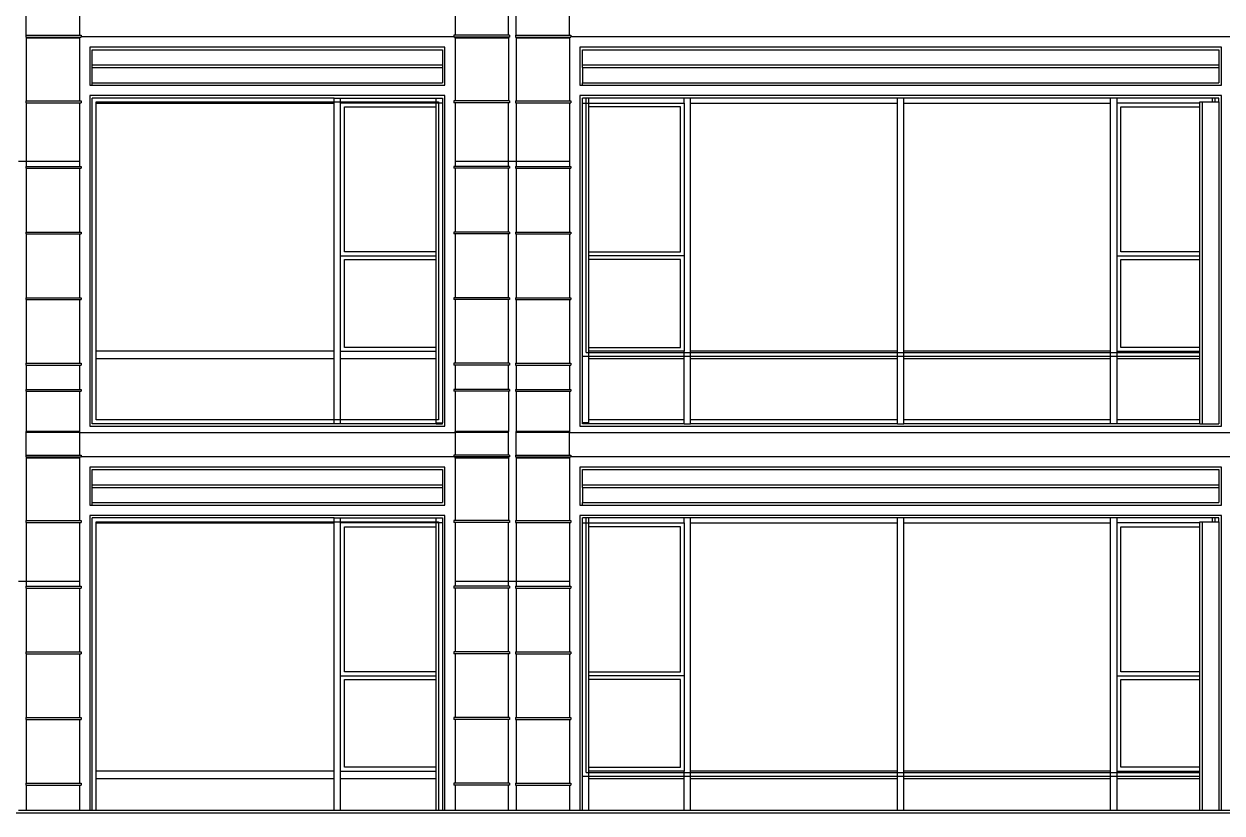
# Model space of a CAD drawing. Extents: x -311 to 61613, y 0 to 58400.
# Drawn here: x 43813 to 53225, y 7210 to 13412 of the extents above; entities that cross this region are included whole.
import ezdxf

# ---------------------------------------------------------------- set-up
doc = ezdxf.new("R2010")
doc.units = 0
doc.header["$LTSCALE"] = 1000
doc.header["$MEASUREMENT"] = 0
doc.layers.add('AD-AREA-OUTL', color=31, linetype='Continuous')

msp = doc.modelspace()

# ---------------------------------------------------------------- linework, layer by layer
at = {"layer": 'AD-AREA-OUTL', "color": 252}
for p, q in [((43829.8, 13324.2), (43829.8, 13500)), ((44250, 13500), (44250, 13324.2)), ((47199.9, 13500), (47199.9, 13324.2)), ((47619.7, 13324.2), (47619.7, 13500)), ((47679.7, 13324.2), (47679.7, 13500)), ((48099.9, 13324.2), (48099.9, 13500)), ((43826.7, 13324.2), (43829.8, 13324.2)), ((43826.7, 13324.2), (43826.7, 13309.2)), ((43826.7, 13309.2), (43829.8, 13309.2)), ((43829.8, 13324.2), (44250, 13324.2)), ((43829.8, 13309.2), (44239.8, 13309.2)), ((43829.8, 13309.2), (43829.8, 13300)), ((43829.8, 13300), (43829.8, 12808.4)), ((44239.8, 13300), (43829.8, 13300)), ((44239.8, 13309.2), (44239.8, 13300)), ((44239.8, 13309.2), (44250, 13309.2)), ((44250, 13300), (44239.8, 13300)), ((44250, 13324.2), (44262.4, 13324.2)), ((44250, 13309.2), (44262.4, 13309.2)), ((44250, 13300), (44250, 13309.2)), ((44250, 13300), (44250, 12808.4)), ((44262.4, 13324.2), (44262.4, 13310.1)), ((44262.4, 13310.1), (44262.4, 13309.2)), ((47189.7, 13310.1), (44262.4, 13310.1)), ((47189.7, 13324.2), (47189.7, 13310.1)), ((47199.9, 13324.2), (47189.7, 13324.2)), ((47189.7, 13310.1), (47189.7, 13309.2)), ((47199.9, 13309.2), (47189.7, 13309.2)), ((47619.7, 13324.2), (47199.9, 13324.2)), ((47209.8, 13309.2), (47199.9, 13309.2)), ((47199.9, 13300), (47199.9, 13309.2)), ((47209.8, 13300), (47199.9, 13300)), ((47199.9, 13300), (47199.9, 12808.4)), ((47619.7, 13309.2), (47209.8, 13309.2)), ((47209.8, 13309.2), (47209.8, 13300)), ((47619.7, 13300), (47209.8, 13300)), ((47627.5, 13324.2), (47619.7, 13324.2)), ((47627.5, 13309.2), (47619.7, 13309.2)), ((47619.7, 13309.2), (47619.7, 13300)), ((47619.7, 13300), (47619.7, 12808.4)), ((47627.5, 13324.2), (47627.5, 13309.2)), ((47674.4, 13324.2), (47679.7, 13324.2)), ((47674.4, 13324.2), (47674.4, 13309.2)), ((47674.4, 13309.2), (47679.7, 13309.2)), ((47679.7, 13324.2), (48099.9, 13324.2)), ((47679.7, 13309.2), (48090, 13309.2)), ((47679.7, 13309.2), (47679.7, 13300)), ((47679.7, 13300), (47679.7, 12808.4)), ((48090, 13300), (47679.7, 13300)), ((48090, 13309.2), (48090, 13300)), ((48090, 13309.2), (48099.9, 13309.2)), ((48099.9, 13300), (48090, 13300)), ((48099.9, 13324.2), (48109.8, 13324.2)), ((48099.9, 13309.2), (48109.8, 13309.2)), ((48099.9, 13300), (48099.9, 13309.2)), ((48099.9, 13300), (48099.9, 12808.4)), ((48109.8, 13324.2), (48109.8, 13310.1)), ((48109.8, 13310.1), (48109.8, 13309.2)), ((53299.8, 13310.1), (48109.8, 13310.1)), ((44329.7, 13230), (44329.7, 12930)), ((47119.9, 13230), (44329.7, 13230)), ((44349.8, 13090), (44349.8, 13210)), ((44349.8, 13210), (47099.8, 13210)), ((47099.8, 13210), (47099.8, 13090)), ((47119.9, 12930), (47119.9, 13230)), ((48180, 13230), (48180, 12930)), ((53219.8, 13230), (48180, 13230)), ((48199.7, 13090), (48199.7, 13210)), ((48199.7, 13210), (53200, 13210)), ((53200, 13210), (53200, 13090)), ((53219.8, 12930), (53219.8, 13230)), ((44349.8, 13070), (44349.8, 13090)), ((44349.8, 13090), (47099.8, 13090)), ((47099.8, 13090), (47099.8, 13070)), ((48199.7, 13070), (48199.7, 13090)), ((48199.7, 13090), (53200, 13090)), ((53200, 13090), (53200, 13070)), ((44349.8, 12950), (44349.8, 13070)), ((44349.8, 13070), (47099.8, 13070)), ((47099.8, 13070), (47099.8, 12950)), ((48199.7, 13070), (48199.7, 12950)), ((48199.7, 13070), (53200, 13070)), ((53200, 13070), (53200, 12950)), ((44329.7, 12930), (44349.8, 12930)), ((44349.8, 12950), (47099.8, 12950)), ((44349.8, 12930), (44349.8, 12950)), ((44349.8, 12930), (47119.9, 12930)), ((48180, 12930), (48199.7, 12930)), ((48199.7, 12950), (53200, 12950)), ((48199.7, 12930), (48199.7, 12950)), ((48199.7, 12930), (53219.8, 12930)), ((43826.7, 12808.4), (43829.8, 12808.4)), ((43826.7, 12808.4), (43826.7, 12793.4)), ((43829.8, 12808.4), (44250, 12808.4)), ((44250, 12808.4), (44262.4, 12808.4)), ((44262.4, 12808.4), (44262.4, 12793.4)), ((47119.9, 12850), (44329.7, 12850)), ((44329.7, 12850), (44329.7, 10250)), ((46249.9, 12830), (44349.8, 12830)), ((44349.8, 10270), (44349.8, 12830)), ((44379.8, 12790), (44379.8, 12800)), ((44379.8, 12800), (46249.9, 12800)), ((46249.9, 12800), (46249.9, 12830)), ((46249.9, 12830), (46300, 12830)), ((46249.9, 12790), (46249.9, 12800)), ((46249.9, 12800), (46300, 12800)), ((46300, 12830), (47050, 12830)), ((46300, 12800), (46300, 12830)), ((46300, 12800), (47050, 12800)), ((46300, 12790), (46300, 12800)), ((47050, 12800), (47050, 12830)), ((47050, 12830), (47099.8, 12830)), ((47050, 12790), (47050, 12800)), ((47050, 12800), (47069.8, 12800)), ((47069.8, 12800), (47069.8, 12790)), ((47099.8, 12830), (47099.8, 12790)), ((47119.9, 10250), (47119.9, 12850)), ((47199.9, 12808.4), (47189.7, 12808.4)), ((47189.7, 12808.4), (47189.7, 12793.4)), ((47619.7, 12808.4), (47199.9, 12808.4)), ((47627.5, 12808.4), (47619.7, 12808.4)), ((47627.5, 12808.4), (47627.5, 12793.4)), ((47674.4, 12808.4), (47679.7, 12808.4)), ((47674.4, 12808.4), (47674.4, 12793.4)), ((47679.7, 12808.4), (48099.9, 12808.4)), ((48099.9, 12808.4), (48109.8, 12808.4)), ((48109.8, 12808.4), (48109.8, 12793.4)), ((53219.8, 12850), (48180, 12850)), ((48180, 12850), (48180, 10250)), ((48199.7, 12790), (48199.7, 12830)), ((48229.7, 12830), (48199.7, 12830)), ((48249.8, 12830), (48229.7, 12830)), ((48229.7, 12790), (48229.7, 12830)), ((48249.8, 12790), (48249.8, 12830)), ((48999.8, 12830), (48249.8, 12830)), ((49049.9, 12830), (48999.8, 12830)), ((48999.8, 12790), (48999.8, 12830)), ((50674.8, 12830), (49049.9, 12830)), ((49049.9, 12790), (49049.9, 12830)), ((50724.9, 12830), (50674.8, 12830)), ((50674.8, 12790), (50674.8, 12830)), ((52349.8, 12830), (50724.9, 12830)), ((50724.9, 12790), (50724.9, 12830)), ((52349.8, 12790), (52349.8, 12830)), ((52399.9, 12830), (52349.8, 12830)), ((53149.9, 12830), (52399.9, 12830)), ((52399.9, 12790), (52399.9, 12830)), ((53049.7, 12790), (53049.7, 12800)), ((53049.7, 12800), (53069.8, 12800)), ((53069.8, 12800), (53149.9, 12800)), ((53069.8, 12800), (53069.8, 10270)), ((53170, 12830), (53149.9, 12830)), ((53149.9, 12800), (53149.9, 12830)), ((53149.9, 12800), (53170, 12800)), ((53200, 12830), (53170, 12830)), ((53170, 12800), (53170, 12830)), ((53170, 12800), (53200, 12800)), ((53200, 12800), (53200, 12830)), ((53200, 12800), (53200, 10270)), ((53219.8, 10250), (53219.8, 12850)), ((43826.7, 12793.4), (43829.8, 12793.4)), ((43829.8, 12793.4), (44250, 12793.4)), ((43829.8, 12793.4), (43829.8, 12330)), ((44250, 12793.4), (44262.4, 12793.4)), ((44250, 12793.4), (44250, 12330)), ((44379.8, 12790), (46249.9, 12790)), ((44379.8, 10840), (44379.8, 12790)), ((46249.9, 10840), (46249.9, 12790)), ((46300, 11590), (46300, 12790)), ((47050, 12790), (46300, 12790)), ((46330, 12760), (47050, 12760)), ((46330, 11620), (46330, 12760)), ((47050, 12760), (47050, 12790)), ((47069.8, 12790), (47050, 12790)), ((47050, 11620), (47050, 12760)), ((47099.8, 12790), (47069.8, 12790)), ((47069.8, 12790), (47069.8, 10300)), ((47099.8, 12790), (47099.8, 10276.3)), ((47199.9, 12793.4), (47189.7, 12793.4)), ((47619.7, 12793.4), (47199.9, 12793.4)), ((47199.9, 12793.4), (47199.9, 12330)), ((47627.5, 12793.4), (47619.7, 12793.4)), ((47619.7, 12330), (47619.7, 12793.4)), ((47674.4, 12793.4), (47679.7, 12793.4)), ((47679.7, 12793.4), (48099.9, 12793.4)), ((47679.7, 12793.4), (47679.7, 12330)), ((48099.9, 12793.4), (48109.8, 12793.4)), ((48099.9, 12793.4), (48099.9, 12330)), ((48199.7, 10800), (48199.7, 12790)), ((48199.7, 12790), (48229.7, 12790)), ((48229.7, 12790), (48249.8, 12790)), ((48229.7, 10830), (48229.7, 12790)), ((48249.8, 12760), (48249.8, 12790)), ((48249.8, 12790), (48999.8, 12790)), ((48249.8, 11620), (48249.8, 12760)), ((48969.8, 12760), (48249.8, 12760)), ((48969.8, 11620), (48969.8, 12760)), ((48999.8, 12790), (48999.8, 11590)), ((49049.9, 10840), (49049.9, 12790)), ((49049.9, 12790), (50674.8, 12790)), ((50674.8, 10840), (50674.8, 12790)), ((50724.9, 10840), (50724.9, 12790)), ((50724.9, 12790), (52349.8, 12790)), ((52349.8, 10840), (52349.8, 12790)), ((52399.9, 11590), (52399.9, 12790)), ((53049.7, 12790), (52399.9, 12790)), ((52429.9, 12760), (53049.7, 12760)), ((52429.9, 11620), (52429.9, 12760)), ((53049.7, 12760), (53049.7, 12790)), ((53049.7, 11620), (53049.7, 12760)), ((43829.8, 12330), (43769.9, 12330)), ((43829.8, 12330), (43829.8, 12292.5)), ((44250, 12330), (43829.8, 12330)), ((44250, 12330), (44250, 12292.5)), ((47199.9, 12330), (47199.9, 12292.5)), ((47619.7, 12330), (47199.9, 12330)), ((47619.7, 12292.5), (47619.7, 12330)), ((47679.7, 12330), (47619.7, 12330)), ((47679.7, 12330), (47679.7, 12292.5)), ((48099.9, 12330), (47679.7, 12330)), ((48099.9, 12330), (48099.9, 12292.5)), ((43826.7, 12292.5), (43829.8, 12292.5)), ((43826.7, 12292.5), (43826.7, 12277.5)), ((43826.7, 12277.5), (43829.8, 12277.5)), ((43829.8, 12292.5), (44250, 12292.5)), ((43829.8, 12277.5), (44250, 12277.5)), ((43829.8, 12277.5), (43829.8, 11776.7)), ((44250, 12292.5), (44262.4, 12292.5)), ((44250, 12277.5), (44262.4, 12277.5)), ((44250, 12277.5), (44250, 11776.7)), ((44262.4, 12292.5), (44262.4, 12277.5)), ((47199.9, 12292.5), (47189.7, 12292.5)), ((47189.7, 12292.5), (47189.7, 12277.5)), ((47199.9, 12277.5), (47189.7, 12277.5)), ((47619.7, 12292.5), (47199.9, 12292.5)), ((47619.7, 12277.5), (47199.9, 12277.5)), ((47199.9, 12277.5), (47199.9, 11776.7)), ((47627.5, 12292.5), (47619.7, 12292.5)), ((47627.5, 12277.5), (47619.7, 12277.5)), ((47619.7, 11776.7), (47619.7, 12277.5)), ((47627.5, 12292.5), (47627.5, 12277.5)), ((47674.4, 12292.5), (47679.7, 12292.5)), ((47674.4, 12292.5), (47674.4, 12277.5)), ((47674.4, 12277.5), (47679.7, 12277.5)), ((47679.7, 12292.5), (48099.9, 12292.5)), ((47679.7, 12277.5), (48099.9, 12277.5)), ((47679.7, 12277.5), (47679.7, 11776.7)), ((48099.9, 12292.5), (48109.8, 12292.5)), ((48099.9, 12277.5), (48109.8, 12277.5)), ((48099.9, 12277.5), (48099.9, 11776.7)), ((48109.8, 12292.5), (48109.8, 12277.5)), ((43826.7, 11776.7), (43829.8, 11776.7)), ((43826.7, 11776.7), (43826.7, 11761.7)), ((43829.8, 11776.7), (44250, 11776.7)), ((44250, 11776.7), (44262.4, 11776.7)), ((44262.4, 11776.7), (44262.4, 11761.7)), ((47199.9, 11776.7), (47189.7, 11776.7)), ((47189.7, 11776.7), (47189.7, 11761.7)), ((47619.7, 11776.7), (47199.9, 11776.7)), ((47627.5, 11776.7), (47619.7, 11776.7)), ((47627.5, 11776.7), (47627.5, 11761.7)), ((47674.4, 11776.7), (47679.7, 11776.7)), ((47674.4, 11776.7), (47674.4, 11761.7)), ((47679.7, 11776.7), (48099.9, 11776.7)), ((48099.9, 11776.7), (48109.8, 11776.7)), ((48109.8, 11776.7), (48109.8, 11761.7)), ((43826.7, 11761.7), (43829.8, 11761.7)), ((43829.8, 11761.7), (44250, 11761.7)), ((43829.8, 11761.7), (43829.8, 11260.9)), ((44250, 11761.7), (44262.4, 11761.7)), ((44250, 11761.7), (44250, 11260.9)), ((47199.9, 11761.7), (47189.7, 11761.7)), ((47619.7, 11761.7), (47199.9, 11761.7)), ((47199.9, 11761.7), (47199.9, 11260.9)), ((47627.5, 11761.7), (47619.7, 11761.7)), ((47619.7, 11260.9), (47619.7, 11761.7)), ((47674.4, 11761.7), (47679.7, 11761.7)), ((47679.7, 11761.7), (48099.9, 11761.7)), ((47679.7, 11761.7), (47679.7, 11260.9)), ((48099.9, 11761.7), (48109.8, 11761.7)), ((48099.9, 11761.7), (48099.9, 11260.9)), ((46300, 10840), (46300, 11590)), ((46300, 11590), (47050, 11590)), ((47050, 11620), (46330, 11620)), ((47050, 11590), (47050, 11620)), ((47050, 11560), (47050, 11590)), ((48249.8, 11590), (48249.8, 11620)), ((48249.8, 11620), (48969.8, 11620)), ((48249.8, 11560), (48249.8, 11590)), ((48999.8, 11590), (48249.8, 11590)), ((48999.8, 11590), (48999.8, 10840)), ((52399.9, 10840), (52399.9, 11590)), ((52399.9, 11590), (53049.7, 11590)), ((53049.7, 11620), (52429.9, 11620)), ((53049.7, 11590), (53049.7, 11620)), ((53049.7, 11560), (53049.7, 11590)), ((46330, 11560), (47050, 11560)), ((46330, 10870), (46330, 11560)), ((47050, 10870), (47050, 11560)), ((48249.8, 10870), (48249.8, 11560)), ((48969.8, 11560), (48249.8, 11560)), ((48969.8, 10870), (48969.8, 11560)), ((52429.9, 11560), (53049.7, 11560)), ((52429.9, 10870), (52429.9, 11560)), ((53049.7, 10870), (53049.7, 11560)), ((43826.7, 11260.9), (43829.8, 11260.9)), ((43826.7, 11260.9), (43826.7, 11245.9)), ((43826.7, 11245.9), (43829.8, 11245.9)), ((43829.8, 11260.9), (44250, 11260.9)), ((43829.8, 11245.9), (44250, 11245.9)), ((43829.8, 11245.9), (43829.8, 10745)), ((44250, 11260.9), (44262.4, 11260.9)), ((44250, 11245.9), (44262.4, 11245.9)), ((44250, 11245.9), (44250, 10745)), ((44262.4, 11260.9), (44262.4, 11245.9)), ((47199.9, 11260.9), (47189.7, 11260.9)), ((47189.7, 11260.9), (47189.7, 11245.9)), ((47199.9, 11245.9), (47189.7, 11245.9)), ((47619.7, 11260.9), (47199.9, 11260.9)), ((47619.7, 11245.9), (47199.9, 11245.9)), ((47199.9, 11245.9), (47199.9, 10745)), ((47627.5, 11260.9), (47619.7, 11260.9)), ((47627.5, 11245.9), (47619.7, 11245.9)), ((47619.7, 10745), (47619.7, 11245.9)), ((47627.5, 11260.9), (47627.5, 11245.9)), ((47674.4, 11260.9), (47679.7, 11260.9)), ((47674.4, 11260.9), (47674.4, 11245.9)), ((47674.4, 11245.9), (47679.7, 11245.9)), ((47679.7, 11260.9), (48099.9, 11260.9)), ((47679.7, 11245.9), (48099.9, 11245.9)), ((47679.7, 11245.9), (47679.7, 10745)), ((48099.9, 11260.9), (48109.8, 11260.9)), ((48099.9, 11245.9), (48109.8, 11245.9)), ((48099.9, 11245.9), (48099.9, 10745)), ((48109.8, 11260.9), (48109.8, 11245.9)), ((44379.8, 10780), (44379.8, 10840)), ((46249.9, 10840), (44379.8, 10840)), ((46249.9, 10780), (46249.9, 10840)), ((46300, 10780), (46300, 10840)), ((46300, 10840), (47050, 10840)), ((47050, 10870), (46330, 10870)), ((47050, 10840), (47050, 10870)), ((47050, 10780), (47050, 10840)), ((48229.7, 10830), (48249.8, 10830)), ((48249.8, 10840), (48249.8, 10870)), ((48249.8, 10870), (48969.8, 10870)), ((48249.8, 10830), (48249.8, 10840)), ((48999.8, 10840), (48249.8, 10840)), ((48249.8, 10800), (48249.8, 10830)), ((48249.8, 10830), (48999.8, 10830)), ((48999.8, 10830), (48999.8, 10840)), ((48999.8, 10800), (48999.8, 10830)), ((48999.8, 10830), (49049.9, 10830)), ((49049.9, 10830), (49049.9, 10840)), ((50674.8, 10840), (49049.9, 10840)), ((49049.9, 10800), (49049.9, 10830)), ((49049.9, 10830), (50674.8, 10830)), ((50674.8, 10830), (50674.8, 10840)), ((50674.8, 10800), (50674.8, 10830)), ((50674.8, 10830), (50724.9, 10830)), ((50724.9, 10830), (50724.9, 10840)), ((52349.8, 10840), (50724.9, 10840)), ((50724.9, 10830), (52349.8, 10830)), ((50724.9, 10800), (50724.9, 10830)), ((52349.8, 10830), (52349.8, 10840)), ((52349.8, 10830), (52399.9, 10830)), ((52349.8, 10800), (52349.8, 10830)), ((52399.9, 10830), (52399.9, 10840)), ((52399.9, 10840), (53049.7, 10840)), ((52399.9, 10830), (53049.7, 10830)), ((52399.9, 10800), (52399.9, 10830)), ((53049.7, 10870), (52429.9, 10870)), ((53049.7, 10840), (53049.7, 10870)), ((53049.7, 10830), (53049.7, 10840)), ((53049.7, 10800), (53049.7, 10830)), ((43826.7, 10745), (43829.8, 10745)), ((43826.7, 10745), (43826.7, 10730)), ((43826.7, 10730), (43829.8, 10730)), ((43829.8, 10745), (44250, 10745)), ((43829.8, 10730), (44250, 10730)), ((43829.8, 10730), (43829.8, 10540)), ((44250, 10745), (44262.4, 10745)), ((44250, 10730), (44262.4, 10730)), ((44250, 10730), (44250, 10540)), ((44262.4, 10745), (44262.4, 10730)), ((44379.8, 10300), (44379.8, 10780)), ((46249.9, 10780), (44379.8, 10780)), ((46249.9, 10300), (46249.9, 10780)), ((46300, 10300), (46300, 10780)), ((47050, 10780), (46300, 10780)), ((47050, 10300), (47050, 10780)), ((47199.9, 10745), (47189.7, 10745)), ((47189.7, 10745), (47189.7, 10730)), ((47199.9, 10730), (47189.7, 10730)), ((47619.7, 10745), (47199.9, 10745)), ((47619.7, 10730), (47199.9, 10730)), ((47199.9, 10730), (47199.9, 10540)), ((47627.5, 10745), (47619.7, 10745)), ((47627.5, 10730), (47619.7, 10730)), ((47619.7, 10540), (47619.7, 10730)), ((47627.5, 10745), (47627.5, 10730)), ((47674.4, 10745), (47679.7, 10745)), ((47674.4, 10745), (47674.4, 10730)), ((47674.4, 10730), (47679.7, 10730)), ((47679.7, 10745), (48099.9, 10745)), ((47679.7, 10730), (48099.9, 10730)), ((47679.7, 10730), (47679.7, 10540)), ((48099.9, 10745), (48109.8, 10745)), ((48099.9, 10730), (48109.8, 10730)), ((48099.9, 10730), (48099.9, 10540)), ((48109.8, 10745), (48109.8, 10730)), ((48199.7, 10276.3), (48199.7, 10800)), ((48199.7, 10800), (48249.8, 10800)), ((48249.8, 10780), (48249.8, 10800)), ((48249.8, 10800), (48999.8, 10800)), ((48249.8, 10300), (48249.8, 10780)), ((48999.8, 10780), (48249.8, 10780)), ((48999.8, 10780), (48999.8, 10800)), ((48999.8, 10800), (49049.9, 10800)), ((48999.8, 10300), (48999.8, 10780)), ((49049.9, 10780), (49049.9, 10800)), ((49049.9, 10800), (50674.8, 10800)), ((49049.9, 10300), (49049.9, 10780)), ((50674.8, 10780), (49049.9, 10780)), ((50674.8, 10780), (50674.8, 10800)), ((50674.8, 10800), (50724.9, 10800)), ((50674.8, 10300), (50674.8, 10780)), ((50724.9, 10800), (52349.8, 10800)), ((50724.9, 10780), (50724.9, 10800)), ((50724.9, 10300), (50724.9, 10780)), ((52349.8, 10780), (50724.9, 10780)), ((52349.8, 10800), (52399.9, 10800)), ((52349.8, 10780), (52349.8, 10800)), ((52349.8, 10300), (52349.8, 10780)), ((52399.9, 10800), (53049.7, 10800)), ((52399.9, 10780), (52399.9, 10800)), ((52399.9, 10300), (52399.9, 10780)), ((53049.7, 10780), (52399.9, 10780)), ((53049.7, 10780), (53049.7, 10800)), ((53049.7, 10300), (53049.7, 10780)), ((43826.7, 10540), (43829.8, 10540)), ((43826.7, 10540), (43826.7, 10525)), ((43826.7, 10525), (43829.8, 10525)), ((43829.8, 10540), (44250, 10540)), ((43829.8, 10525), (44250, 10525)), ((43829.8, 10525), (43829.8, 10210)), ((44250, 10540), (44262.4, 10540)), ((44250, 10525), (44262.4, 10525)), ((44250, 10525), (44250, 10210)), ((44262.4, 10540), (44262.4, 10525)), ((47199.9, 10540), (47189.7, 10540)), ((47189.7, 10540), (47189.7, 10525)), ((47199.9, 10525), (47189.7, 10525)), ((47619.7, 10540), (47199.9, 10540)), ((47619.7, 10525), (47199.9, 10525)), ((47199.9, 10525), (47199.9, 10210)), ((47627.5, 10540), (47619.7, 10540)), ((47627.5, 10525), (47619.7, 10525)), ((47619.7, 10525), (47619.7, 10210)), ((47627.5, 10540), (47627.5, 10525)), ((47674.4, 10540), (47679.7, 10540)), ((47674.4, 10540), (47674.4, 10525)), ((47674.4, 10525), (47679.7, 10525)), ((47679.7, 10540), (48099.9, 10540)), ((47679.7, 10525), (48099.9, 10525)), ((47679.7, 10525), (47679.7, 10210)), ((48099.9, 10540), (48109.8, 10540)), ((48099.9, 10525), (48109.8, 10525)), ((48099.9, 10525), (48099.9, 10210)), ((48109.8, 10540), (48109.8, 10525)), ((46249.9, 10270), (44349.8, 10270)), ((46249.9, 10300), (44379.8, 10300)), ((46300, 10300), (46249.9, 10300)), ((46249.9, 10270), (46249.9, 10300)), ((46300, 10270), (46249.9, 10270)), ((46300, 10270), (46300, 10300)), ((47050, 10300), (46300, 10300)), ((47050, 10270), (46300, 10270)), ((47050, 10276.3), (47050, 10300)), ((47069.8, 10300), (47050, 10300)), ((47050, 10276.3), (47099.8, 10276.3)), ((47050, 10270), (47050, 10276.3)), ((47050, 10270), (47099.8, 10270)), ((47099.8, 10270), (47099.8, 10276.3)), ((48199.7, 10270), (48199.7, 10276.3)), ((48249.8, 10276.3), (48199.7, 10276.3)), ((48249.8, 10270), (48199.7, 10270)), ((48249.8, 10276.3), (48249.8, 10300)), ((48999.8, 10300), (48249.8, 10300)), ((48249.8, 10270), (48249.8, 10276.3)), ((48999.8, 10270), (48249.8, 10270)), ((48999.8, 10270), (48999.8, 10300)), ((48999.8, 10270), (49049.9, 10270)), ((49049.9, 10270), (49049.9, 10300)), ((50674.8, 10300), (49049.9, 10300)), ((50674.8, 10270), (49049.9, 10270)), ((50674.8, 10270), (50674.8, 10300)), ((50674.8, 10270), (50724.9, 10270)), ((50724.9, 10270), (50724.9, 10300)), ((52349.8, 10300), (50724.9, 10300)), ((52349.8, 10270), (50724.9, 10270)), ((52349.8, 10270), (52349.8, 10300)), ((52399.9, 10270), (52349.8, 10270)), ((52399.9, 10270), (52399.9, 10300)), ((53049.7, 10300), (52399.9, 10300)), ((53049.7, 10270), (52399.9, 10270)), ((53049.7, 10270), (53049.7, 10300)), ((53049.7, 10270), (53069.8, 10270)), ((53069.8, 10270), (53200, 10270)), ((44239.8, 10210), (43829.8, 10210)), ((43829.8, 10200), (43829.8, 10210)), ((44239.8, 10200), (43829.8, 10200)), ((43829.8, 10024.2), (43829.8, 10200)), ((44250, 10210), (44239.8, 10210)), ((44239.8, 10200), (44239.8, 10210)), ((44250, 10200), (44239.8, 10200)), ((44250, 10210), (44250, 10200)), ((44250, 10200), (47199.9, 10200)), ((44250, 10200), (44250, 10024.2)), ((44329.7, 10250), (47119.9, 10250)), ((47199.9, 10210), (47209.8, 10210)), ((47199.9, 10200), (47199.9, 10210)), ((47209.8, 10200), (47199.9, 10200)), ((47199.9, 10200), (47199.9, 10024.2)), ((47619.7, 10210), (47209.8, 10210)), ((47209.8, 10200), (47209.8, 10210)), ((47619.7, 10200), (47209.8, 10200)), ((47619.7, 10200), (47619.7, 10210)), ((47619.7, 10024.2), (47619.7, 10200)), ((48090, 10210), (47679.7, 10210)), ((47679.7, 10200), (47679.7, 10210)), ((48090, 10200), (47679.7, 10200)), ((47679.7, 10024.2), (47679.7, 10200)), ((48099.9, 10210), (48090, 10210)), ((48090, 10200), (48090, 10210)), ((48099.9, 10200), (48090, 10200)), ((48099.9, 10210), (48099.9, 10200)), ((48099.9, 10200), (53299.8, 10200)), ((48099.9, 10024.2), (48099.9, 10200)), ((48180, 10250), (53219.8, 10250)), ((43826.7, 10024.2), (43829.8, 10024.2)), ((43826.7, 10024.2), (43826.7, 10009.2)), ((43826.7, 10009.2), (43829.8, 10009.2)), ((43829.8, 10024.2), (44250, 10024.2)), ((43829.8, 10009.2), (44239.8, 10009.2)), ((43829.8, 10009.2), (43829.8, 10000)), ((43829.8, 10000), (43829.8, 9508.4)), ((44239.8, 10000), (43829.8, 10000)), ((44239.8, 10009.2), (44239.8, 10000)), ((44239.8, 10009.2), (44250, 10009.2)), ((44250, 10000), (44239.8, 10000)), ((44250, 10024.2), (44262.4, 10024.2)), ((44250, 10009.2), (44262.4, 10009.2)), ((44250, 10000), (44250, 10009.2)), ((44250, 10000), (44250, 9508.4)), ((44262.4, 10024.2), (44262.4, 10010)), ((44262.4, 10010), (44262.4, 10009.2)), ((47189.7, 10010), (44262.4, 10010)), ((47189.7, 10024.2), (47189.7, 10010)), ((47199.9, 10024.2), (47189.7, 10024.2)), ((47189.7, 10010), (47189.7, 10009.2)), ((47199.9, 10009.2), (47189.7, 10009.2)), ((47619.7, 10024.2), (47199.9, 10024.2)), ((47209.8, 10009.2), (47199.9, 10009.2)), ((47199.9, 10000), (47199.9, 10009.2)), ((47209.8, 10000), (47199.9, 10000)), ((47199.9, 10000), (47199.9, 9508.4)), ((47619.7, 10009.2), (47209.8, 10009.2)), ((47209.8, 10009.2), (47209.8, 10000)), ((47619.7, 10000), (47209.8, 10000)), ((47627.5, 10024.2), (47619.7, 10024.2)), ((47627.5, 10009.2), (47619.7, 10009.2)), ((47619.7, 10009.2), (47619.7, 10000)), ((47619.7, 10000), (47619.7, 9508.4)), ((47627.5, 10024.2), (47627.5, 10009.2)), ((47674.4, 10024.2), (47679.7, 10024.2)), ((47674.4, 10024.2), (47674.4, 10009.2)), ((47674.4, 10009.2), (47679.7, 10009.2)), ((47679.7, 10024.2), (48099.9, 10024.2)), ((47679.7, 10009.2), (48090, 10009.2)), ((47679.7, 10009.2), (47679.7, 10000)), ((47679.7, 10000), (47679.7, 9508.4)), ((48090, 10000), (47679.7, 10000)), ((48090, 10009.2), (48090, 10000)), ((48090, 10009.2), (48099.9, 10009.2)), ((48099.9, 10000), (48090, 10000)), ((48099.9, 10024.2), (48109.8, 10024.2)), ((48099.9, 10009.2), (48109.8, 10009.2)), ((48099.9, 10000), (48099.9, 10009.2)), ((48099.9, 10000), (48099.9, 9508.4)), ((48109.8, 10024.2), (48109.8, 10010)), ((48109.8, 10010), (48109.8, 10009.2)), ((53299.8, 10010), (48109.8, 10010)), ((44329.7, 9930), (44329.7, 9630)), ((47119.9, 9930), (44329.7, 9930)), ((44349.8, 9790), (44349.8, 9910)), ((44349.8, 9910), (47099.8, 9910)), ((47099.8, 9910), (47099.8, 9790)), ((47119.9, 9630), (47119.9, 9930)), ((48180, 9930), (48180, 9630)), ((53219.8, 9930), (48180, 9930)), ((48199.7, 9790), (48199.7, 9910)), ((48199.7, 9910), (53200, 9910)), ((53200, 9910), (53200, 9790)), ((53219.8, 9630), (53219.8, 9930)), ((44349.8, 9770), (44349.8, 9790)), ((44349.8, 9790), (47099.8, 9790)), ((47099.8, 9790), (47099.8, 9770)), ((48199.7, 9770), (48199.7, 9790)), ((48199.7, 9790), (53200, 9790)), ((53200, 9790), (53200, 9770)), ((44349.8, 9650), (44349.8, 9770)), ((44349.8, 9770), (47099.8, 9770)), ((47099.8, 9770), (47099.8, 9650)), ((48199.7, 9770), (48199.7, 9650)), ((48199.7, 9770), (53200, 9770)), ((53200, 9770), (53200, 9650)), ((44329.7, 9630), (44349.8, 9630)), ((44349.8, 9650), (47099.8, 9650)), ((44349.8, 9630), (44349.8, 9650)), ((44349.8, 9630), (47119.9, 9630)), ((48180, 9630), (48199.7, 9630)), ((48199.7, 9650), (53200, 9650)), ((48199.7, 9630), (48199.7, 9650)), ((48199.7, 9630), (53219.8, 9630)), ((43826.7, 9508.4), (43829.8, 9508.4)), ((43826.7, 9508.4), (43826.7, 9493.4)), ((43829.8, 9508.4), (44250, 9508.4)), ((44250, 9508.4), (44262.4, 9508.4)), ((44262.4, 9508.4), (44262.4, 9493.4)), ((47119.9, 9550), (44329.7, 9550)), ((44329.7, 9550), (44329.7, 7230.3)), ((46249.9, 9530), (44349.8, 9530)), ((44349.8, 7230.3), (44349.8, 9530)), ((46249.9, 9500), (46249.9, 9530)), ((46249.9, 9530), (46300, 9530)), ((46300, 9530), (47050, 9530)), ((46300, 9500), (46300, 9530)), ((47050, 9530), (47099.8, 9530)), ((47050, 9500), (47050, 9530)), ((47099.8, 9530), (47099.8, 9490)), ((47119.9, 7230.3), (47119.9, 9550)), ((47199.9, 9508.4), (47189.7, 9508.4)), ((47189.7, 9508.4), (47189.7, 9493.4)), ((47619.7, 9508.4), (47199.9, 9508.4)), ((47627.5, 9508.4), (47619.7, 9508.4)), ((47627.5, 9508.4), (47627.5, 9493.4)), ((47674.4, 9508.4), (47679.7, 9508.4)), ((47674.4, 9508.4), (47674.4, 9493.4)), ((47679.7, 9508.4), (48099.9, 9508.4)), ((48099.9, 9508.4), (48109.8, 9508.4)), ((48109.8, 9508.4), (48109.8, 9493.4)), ((53219.8, 9550), (48180, 9550)), ((48180, 9550), (48180, 7230.3)), ((48229.7, 9530), (48199.7, 9530)), ((48199.7, 9490), (48199.7, 9530)), ((48249.8, 9530), (48229.7, 9530)), ((48229.7, 9490), (48229.7, 9530)), ((48249.8, 9490), (48249.8, 9530)), ((48999.8, 9530), (48249.8, 9530)), ((49049.9, 9530), (48999.8, 9530)), ((48999.8, 9490), (48999.8, 9530)), ((50674.8, 9530), (49049.9, 9530)), ((49049.9, 9490), (49049.9, 9530)), ((50724.9, 9530), (50674.8, 9530)), ((50674.8, 9490), (50674.8, 9530)), ((52349.8, 9530), (50724.9, 9530)), ((50724.9, 9490), (50724.9, 9530)), ((52399.9, 9530), (52349.8, 9530)), ((52349.8, 9490), (52349.8, 9530)), ((53149.9, 9530), (52399.9, 9530)), ((52399.9, 9490), (52399.9, 9530)), ((53170, 9530), (53149.9, 9530)), ((53149.9, 9500), (53149.9, 9530)), ((53200, 9530), (53170, 9530)), ((53170, 9500), (53170, 9530)), ((53200, 9500), (53200, 9530)), ((53219.8, 7230.3), (53219.8, 9550)), ((43826.7, 9493.4), (43829.8, 9493.4)), ((43829.8, 9493.4), (44250, 9493.4)), ((43829.8, 9493.4), (43829.8, 9030)), ((44250, 9493.4), (44262.4, 9493.4)), ((44250, 9493.4), (44250, 9030)), ((44379.8, 9490), (44379.8, 9500)), ((44379.8, 9500), (46249.9, 9500)), ((44379.8, 9490), (46249.9, 9490)), ((44379.8, 7540), (44379.8, 9490)), ((46249.9, 9490), (46249.9, 9500)), ((46249.9, 9500), (46300, 9500)), ((46249.9, 7540), (46249.9, 9490)), ((46300, 9500), (47050, 9500)), ((46300, 9490), (46300, 9500)), ((46300, 8290), (46300, 9490)), ((47050, 9490), (46300, 9490)), ((46330, 9460), (47050, 9460)), ((46330, 8320), (46330, 9460)), ((47050, 9490), (47050, 9500)), ((47050, 9500), (47069.8, 9500)), ((47050, 9460), (47050, 9490)), ((47069.8, 9490), (47050, 9490)), ((47050, 8320), (47050, 9460)), ((47069.8, 9500), (47069.8, 9490)), ((47099.8, 9490), (47069.8, 9490)), ((47069.8, 9490), (47069.8, 7230.3)), ((47099.8, 9490), (47099.8, 7230.3)), ((47199.9, 9493.4), (47189.7, 9493.4)), ((47619.7, 9493.4), (47199.9, 9493.4)), ((47199.9, 9493.4), (47199.9, 9030)), ((47627.5, 9493.4), (47619.7, 9493.4)), ((47619.7, 9030), (47619.7, 9493.4)), ((47674.4, 9493.4), (47679.7, 9493.4)), ((47679.7, 9493.4), (48099.9, 9493.4)), ((47679.7, 9493.4), (47679.7, 9030)), ((48099.9, 9493.4), (48109.8, 9493.4)), ((48099.9, 9493.4), (48099.9, 9030)), ((48199.7, 9490), (48229.7, 9490)), ((48199.7, 7500), (48199.7, 9490)), ((48229.7, 9490), (48249.8, 9490)), ((48229.7, 7530), (48229.7, 9490)), ((48249.8, 9460), (48249.8, 9490)), ((48249.8, 9490), (48999.8, 9490)), ((48249.8, 8320), (48249.8, 9460)), ((48969.8, 9460), (48249.8, 9460)), ((48969.8, 8320), (48969.8, 9460)), ((48999.8, 9490), (48999.8, 8290)), ((49049.9, 7540), (49049.9, 9490)), ((49049.9, 9490), (50674.8, 9490)), ((50674.8, 7540), (50674.8, 9490)), ((50724.9, 7540), (50724.9, 9490)), ((50724.9, 9490), (52349.8, 9490)), ((52349.8, 7540), (52349.8, 9490)), ((52399.9, 8290), (52399.9, 9490)), ((53049.7, 9490), (52399.9, 9490)), ((52429.9, 9460), (53049.7, 9460)), ((52429.9, 8320), (52429.9, 9460)), ((53049.7, 9490), (53049.7, 9500)), ((53049.7, 9500), (53069.8, 9500)), ((53049.7, 9460), (53049.7, 9490)), ((53049.7, 8320), (53049.7, 9460)), ((53069.8, 9500), (53149.9, 9500)), ((53069.8, 9500), (53069.8, 7230.3)), ((53149.9, 9500), (53170, 9500)), ((53170, 9500), (53200, 9500)), ((53200, 9500), (53200, 7230.3)), ((43829.8, 9030), (43769.9, 9030)), ((43826.7, 8992.5), (43829.8, 8992.5)), ((43826.7, 8992.5), (43826.7, 8977.5)), ((43826.7, 8977.5), (43829.8, 8977.5)), ((43829.8, 9030), (43829.8, 8992.5)), ((44250, 9030), (43829.8, 9030)), ((43829.8, 8992.5), (44250, 8992.5)), ((43829.8, 8977.5), (44250, 8977.5)), ((43829.8, 8977.5), (43829.8, 8476.7)), ((44250, 9030), (44250, 8992.5)), ((44250, 8992.5), (44262.4, 8992.5)), ((44250, 8977.5), (44262.4, 8977.5)), ((44250, 8977.5), (44250, 8476.7)), ((44262.4, 8992.5), (44262.4, 8977.5)), ((47199.9, 8992.5), (47189.7, 8992.5)), ((47189.7, 8992.5), (47189.7, 8977.5)), ((47199.9, 8977.5), (47189.7, 8977.5)), ((47199.9, 9030), (47199.9, 8992.5)), ((47619.7, 9030), (47199.9, 9030)), ((47619.7, 8992.5), (47199.9, 8992.5)), ((47619.7, 8977.5), (47199.9, 8977.5)), ((47199.9, 8977.5), (47199.9, 8476.7)), ((47679.7, 9030), (47619.7, 9030)), ((47619.7, 8992.5), (47619.7, 9030)), ((47627.5, 8992.5), (47619.7, 8992.5)), ((47627.5, 8977.5), (47619.7, 8977.5)), ((47619.7, 8476.7), (47619.7, 8977.5)), ((47627.5, 8992.5), (47627.5, 8977.5)), ((47674.4, 8992.5), (47679.7, 8992.5)), ((47674.4, 8992.5), (47674.4, 8977.5)), ((47674.4, 8977.5), (47679.7, 8977.5)), ((47679.7, 9030), (47679.7, 8992.5)), ((48099.9, 9030), (47679.7, 9030)), ((47679.7, 8992.5), (48099.9, 8992.5)), ((47679.7, 8977.5), (48099.9, 8977.5)), ((47679.7, 8977.5), (47679.7, 8476.7)), ((48099.9, 9030), (48099.9, 8992.5)), ((48099.9, 8992.5), (48109.8, 8992.5)), ((48099.9, 8977.5), (48109.8, 8977.5)), ((48099.9, 8977.5), (48099.9, 8476.7)), ((48109.8, 8992.5), (48109.8, 8977.5)), ((43826.7, 8476.7), (43829.8, 8476.7)), ((43826.7, 8476.7), (43826.7, 8461.7)), ((43829.8, 8476.7), (44250, 8476.7)), ((44250, 8476.7), (44262.4, 8476.7)), ((44262.4, 8476.7), (44262.4, 8461.7)), ((47199.9, 8476.7), (47189.7, 8476.7)), ((47189.7, 8476.7), (47189.7, 8461.7)), ((47619.7, 8476.7), (47199.9, 8476.7)), ((47627.5, 8476.7), (47619.7, 8476.7)), ((47627.5, 8476.7), (47627.5, 8461.7)), ((47674.4, 8476.7), (47679.7, 8476.7)), ((47674.4, 8476.7), (47674.4, 8461.7)), ((47679.7, 8476.7), (48099.9, 8476.7)), ((48099.9, 8476.7), (48109.8, 8476.7)), ((48109.8, 8476.7), (48109.8, 8461.7)), ((43826.7, 8461.7), (43829.8, 8461.7)), ((43829.8, 8461.7), (44250, 8461.7)), ((43829.8, 8461.7), (43829.8, 7960.9)), ((44250, 8461.7), (44262.4, 8461.7)), ((44250, 8461.7), (44250, 7960.9)), ((47199.9, 8461.7), (47189.7, 8461.7)), ((47619.7, 8461.7), (47199.9, 8461.7)), ((47199.9, 8461.7), (47199.9, 7960.9)), ((47627.5, 8461.7), (47619.7, 8461.7)), ((47619.7, 7960.9), (47619.7, 8461.7)), ((47674.4, 8461.7), (47679.7, 8461.7)), ((47679.7, 8461.7), (48099.9, 8461.7)), ((47679.7, 8461.7), (47679.7, 7960.9)), ((48099.9, 8461.7), (48109.8, 8461.7)), ((48099.9, 8461.7), (48099.9, 7960.9)), ((46300, 7540), (46300, 8290)), ((46300, 8290), (47050, 8290)), ((47050, 8320), (46330, 8320)), ((47050, 8290), (47050, 8320)), ((47050, 8260), (47050, 8290)), ((48249.8, 8290), (48249.8, 8320)), ((48249.8, 8320), (48969.8, 8320)), ((48249.8, 8260), (48249.8, 8290)), ((48999.8, 8290), (48249.8, 8290)), ((48999.8, 8290), (48999.8, 7540)), ((52399.9, 7540), (52399.9, 8290)), ((52399.9, 8290), (53049.7, 8290)), ((53049.7, 8320), (52429.9, 8320)), ((53049.7, 8290), (53049.7, 8320)), ((53049.7, 8260), (53049.7, 8290)), ((46330, 8260), (47050, 8260)), ((46330, 7570), (46330, 8260)), ((47050, 7570), (47050, 8260)), ((48249.8, 7570), (48249.8, 8260)), ((48969.8, 8260), (48249.8, 8260)), ((48969.8, 7570), (48969.8, 8260)), ((52429.9, 8260), (53049.7, 8260)), ((52429.9, 7570), (52429.9, 8260)), ((53049.7, 7570), (53049.7, 8260)), ((43826.7, 7960.9), (43829.8, 7960.9)), ((43826.7, 7960.9), (43826.7, 7945.8)), ((43826.7, 7945.8), (43829.8, 7945.8)), ((43829.8, 7960.9), (44250, 7960.9)), ((43829.8, 7945.8), (44250, 7945.8)), ((43829.8, 7945.8), (43829.8, 7445)), ((44250, 7960.9), (44262.4, 7960.9)), ((44250, 7945.8), (44262.4, 7945.8)), ((44250, 7945.8), (44250, 7445)), ((44262.4, 7960.9), (44262.4, 7945.8)), ((47199.9, 7960.9), (47189.7, 7960.9)), ((47189.7, 7960.9), (47189.7, 7945.8)), ((47199.9, 7945.8), (47189.7, 7945.8)), ((47619.7, 7960.9), (47199.9, 7960.9)), ((47619.7, 7945.8), (47199.9, 7945.8)), ((47199.9, 7945.8), (47199.9, 7445)), ((47627.5, 7960.9), (47619.7, 7960.9)), ((47627.5, 7945.8), (47619.7, 7945.8)), ((47619.7, 7445), (47619.7, 7945.8)), ((47627.5, 7960.9), (47627.5, 7945.8)), ((47674.4, 7960.9), (47679.7, 7960.9)), ((47674.4, 7960.9), (47674.4, 7945.8)), ((47674.4, 7945.8), (47679.7, 7945.8)), ((47679.7, 7960.9), (48099.9, 7960.9)), ((47679.7, 7945.8), (48099.9, 7945.8)), ((47679.7, 7945.8), (47679.7, 7445)), ((48099.9, 7960.9), (48109.8, 7960.9)), ((48099.9, 7945.8), (48109.8, 7945.8)), ((48099.9, 7945.8), (48099.9, 7445)), ((48109.8, 7960.9), (48109.8, 7945.8)), ((44379.8, 7480), (44379.8, 7540)), ((46249.9, 7540), (44379.8, 7540)), ((46249.9, 7480), (46249.9, 7540)), ((46300, 7480), (46300, 7540)), ((46300, 7540), (47050, 7540)), ((47050, 7570), (46330, 7570)), ((47050, 7540), (47050, 7570)), ((47050, 7480), (47050, 7540)), ((48229.7, 7530), (48249.8, 7530)), ((48249.8, 7540), (48249.8, 7570)), ((48249.8, 7570), (48969.8, 7570)), ((48249.8, 7530), (48249.8, 7540)), ((48999.8, 7540), (48249.8, 7540)), ((48249.8, 7500), (48249.8, 7530)), ((48249.8, 7530), (48999.8, 7530)), ((48999.8, 7530), (48999.8, 7540)), ((48999.8, 7500), (48999.8, 7530)), ((48999.8, 7530), (49049.9, 7530)), ((49049.9, 7530), (49049.9, 7540)), ((50674.8, 7540), (49049.9, 7540)), ((49049.9, 7500), (49049.9, 7530)), ((49049.9, 7530), (50674.8, 7530)), ((50674.8, 7530), (50674.8, 7540)), ((50674.8, 7530), (50724.9, 7530)), ((50674.8, 7500), (50674.8, 7530)), ((50724.9, 7530), (50724.9, 7540)), ((52349.8, 7540), (50724.9, 7540)), ((50724.9, 7530), (52349.8, 7530)), ((50724.9, 7500), (50724.9, 7530)), ((52349.8, 7530), (52349.8, 7540)), ((52349.8, 7530), (52399.9, 7530)), ((52349.8, 7500), (52349.8, 7530)), ((52399.9, 7530), (52399.9, 7540)), ((52399.9, 7540), (53049.7, 7540)), ((52399.9, 7530), (53049.7, 7530)), ((52399.9, 7500), (52399.9, 7530)), ((53049.7, 7570), (52429.9, 7570)), ((53049.7, 7540), (53049.7, 7570)), ((53049.7, 7530), (53049.7, 7540)), ((53049.7, 7500), (53049.7, 7530)), ((43826.7, 7445), (43829.8, 7445)), ((43826.7, 7445), (43826.7, 7430)), ((43829.8, 7445), (44250, 7445)), ((44250, 7445), (44262.4, 7445)), ((44262.4, 7445), (44262.4, 7430)), ((44379.8, 7230.3), (44379.8, 7480)), ((46249.9, 7480), (44379.8, 7480)), ((46249.9, 7230.3), (46249.9, 7480)), ((46300, 7230.3), (46300, 7480)), ((47050, 7480), (46300, 7480)), ((47050, 7230.3), (47050, 7480)), ((47199.9, 7445), (47189.7, 7445)), ((47189.7, 7445), (47189.7, 7430)), ((47619.7, 7445), (47199.9, 7445)), ((47627.5, 7445), (47619.7, 7445)), ((47627.5, 7445), (47627.5, 7430)), ((47674.4, 7445), (47679.7, 7445)), ((47674.4, 7445), (47674.4, 7430)), ((47679.7, 7445), (48099.9, 7445)), ((48099.9, 7445), (48109.8, 7445)), ((48109.8, 7445), (48109.8, 7430)), ((48199.7, 7230.3), (48199.7, 7500)), ((48199.7, 7500), (48249.8, 7500)), ((48249.8, 7480), (48249.8, 7500)), ((48249.8, 7500), (48999.8, 7500)), ((48249.8, 7230.3), (48249.8, 7480)), ((48999.8, 7480), (48249.8, 7480)), ((48999.8, 7480), (48999.8, 7500)), ((48999.8, 7500), (49049.9, 7500)), ((48999.8, 7230.3), (48999.8, 7480)), ((49049.9, 7480), (49049.9, 7500)), ((49049.9, 7500), (50674.8, 7500)), ((49049.9, 7230.3), (49049.9, 7480)), ((50674.8, 7480), (49049.9, 7480)), ((50674.8, 7500), (50724.9, 7500)), ((50674.8, 7480), (50674.8, 7500)), ((50674.8, 7230.3), (50674.8, 7480)), ((50724.9, 7500), (52349.8, 7500)), ((50724.9, 7480), (50724.9, 7500)), ((50724.9, 7230.3), (50724.9, 7480)), ((52349.8, 7480), (50724.9, 7480)), ((52349.8, 7500), (52399.9, 7500)), ((52349.8, 7480), (52349.8, 7500)), ((52349.8, 7230.3), (52349.8, 7480)), ((52399.9, 7500), (53049.7, 7500)), ((52399.9, 7480), (52399.9, 7500)), ((52399.9, 7230.3), (52399.9, 7480)), ((53049.7, 7480), (52399.9, 7480)), ((53049.7, 7480), (53049.7, 7500)), ((53049.7, 7230.3), (53049.7, 7480)), ((43826.7, 7430), (43829.8, 7430)), ((43829.8, 7430), (44250, 7430)), ((43829.8, 7430), (43829.8, 7230.3)), ((44250, 7430), (44262.4, 7430)), ((44250, 7430), (44250, 7230.3)), ((47199.9, 7430), (47189.7, 7430)), ((47619.7, 7430), (47199.9, 7430)), ((47199.9, 7430), (47199.9, 7230.3)), ((47627.5, 7430), (47619.7, 7430)), ((47619.7, 7230.3), (47619.7, 7430)), ((47674.4, 7430), (47679.7, 7430)), ((47679.7, 7430), (48099.9, 7430)), ((47679.7, 7430), (47679.7, 7230.3)), ((48099.9, 7430), (48109.8, 7430)), ((48099.9, 7430), (48099.9, 7230.3)), ((61470.2, 7210.4), (30749.9, 7210.4)), ((43829.8, 7230.3), (43769.9, 7230.3)), ((44250, 7230.3), (43829.8, 7230.3)), ((44329.7, 7230.3), (44250, 7230.3)), ((44349.8, 7230.3), (44329.7, 7230.3)), ((44379.8, 7230.3), (44349.8, 7230.3)), ((46249.9, 7230.3), (44379.8, 7230.3)), ((46300, 7230.3), (46249.9, 7230.3)), ((47050, 7230.3), (46300, 7230.3)), ((47069.8, 7230.3), (47050, 7230.3)), ((47099.8, 7230.3), (47069.8, 7230.3)), ((47119.9, 7230.3), (47099.8, 7230.3)), ((47199.9, 7230.3), (47119.9, 7230.3)), ((47619.7, 7230.3), (47199.9, 7230.3)), ((47679.7, 7230.3), (47619.7, 7230.3)), ((48099.9, 7230.3), (47679.7, 7230.3)), ((48180, 7230.3), (48099.9, 7230.3)), ((48199.7, 7230.3), (48180, 7230.3)), ((48249.8, 7230.3), (48199.7, 7230.3)), ((48999.8, 7230.3), (48249.8, 7230.3)), ((49049.9, 7230.3), (48999.8, 7230.3)), ((50674.8, 7230.3), (49049.9, 7230.3)), ((50724.9, 7230.3), (50674.8, 7230.3)), ((52349.8, 7230.3), (50724.9, 7230.3)), ((52399.9, 7230.3), (52349.8, 7230.3)), ((53049.7, 7230.3), (52399.9, 7230.3)), ((53069.8, 7230.3), (53049.7, 7230.3)), ((53200, 7230.3), (53069.8, 7230.3)), ((53219.8, 7230.3), (53200, 7230.3)), ((53299.8, 7230.3), (53219.8, 7230.3))]:
    msp.add_line(p, q, dxfattribs=at)

doc.saveas('drawing.dxf')
